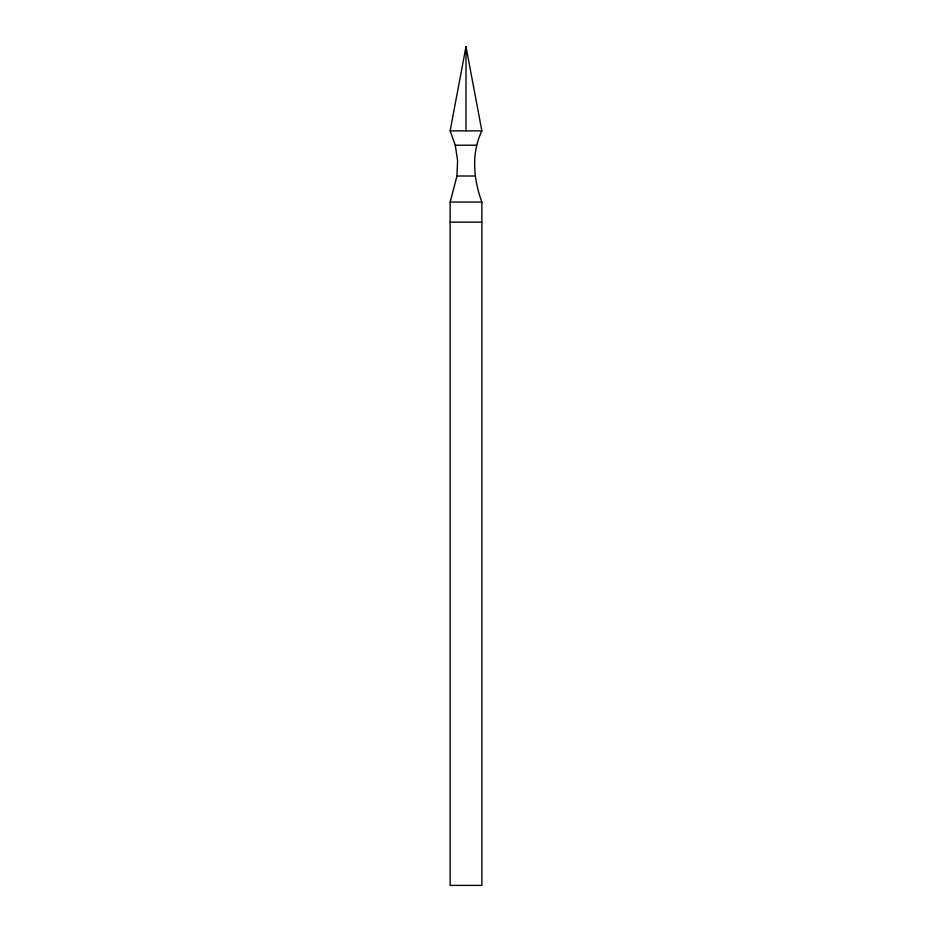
<?xml version="1.0" encoding="UTF-8"?>
<svg xmlns="http://www.w3.org/2000/svg" width="932" height="932" viewBox="0 0 932 932"><rect width="100%" height="100%" fill="white"/><g stroke="black" fill="none" stroke-linecap="round" stroke-linejoin="round"><path stroke-width="1.4" d="M456.96 176.008L457.577 160.502L455.27 145.217L450.133 130.876L466 46.6L481.867 130.876C471.033 153.407 473.526 179.2 481.867 202.081L481.867 885.4L450.133 885.4L450.133 202.081L456.96 176.008L475.04 176.008M450.133 130.876L481.867 130.876M455.27 145.217L476.73 145.217M450.133 202.081L481.867 202.081M450.133 222.154L481.867 222.154M466 46.6L466 130.876"/></g></svg>
